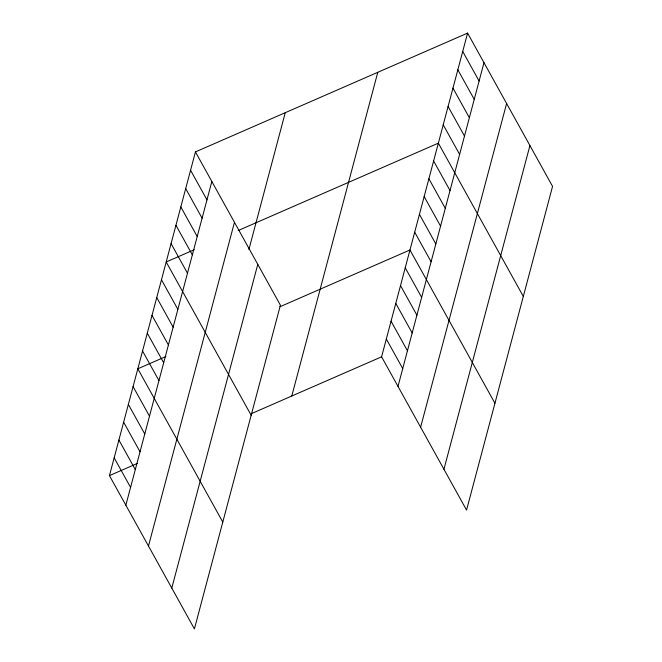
<?xml version="1.0" encoding="UTF-8"?>
<svg xmlns="http://www.w3.org/2000/svg" width="662" height="662" viewBox="0 0 662 662"><rect width="100%" height="100%" fill="white"/><g stroke="black" fill="none" stroke-linecap="round" stroke-linejoin="round"><path stroke-width="0.99" d="M195.439 151.912L280.407 305.19L194.413 628.9L109.445 475.614L195.439 151.912L467.587 33.1L552.555 186.386L466.561 510.088L381.593 356.81L467.587 33.1M125.846 505.205L211.84 181.496M148.478 546.026L234.464 222.316M248.92 249.466L285.248 112.705M171.789 588.079L257.775 264.378M291.785 396.017L377.779 72.307M397.994 386.393L483.988 62.683M420.618 427.213L506.612 103.504M443.937 469.267L529.923 145.566M194.264 249.715L166.203 261.97L251.171 415.256M238.237 230.525L438.352 143.157L523.319 296.444M165.889 356.545L137.828 368.792L222.788 522.078M279.976 306.738L409.968 249.979L494.936 403.266M109.445 475.614L137.514 463.367M251.593 413.56L381.593 356.81M462.713 51.446L479.114 81.029M457.839 69.783L474.24 99.374M452.965 88.129L469.366 117.72M448.091 106.474L464.492 136.058M443.226 124.82L459.627 154.403M433.618 160.965L450.019 190.548M428.893 178.765L445.294 208.356M424.16 196.573L440.561 226.156M419.435 214.372L435.828 243.964M414.702 232.18L431.103 261.763M405.243 267.787L421.644 297.37M400.51 285.587L416.911 315.178M395.785 303.395L412.186 332.978M391.052 321.202L407.453 350.786M386.327 339.002L402.728 368.585M190.565 170.258L206.966 199.841M185.691 188.596L202.092 218.187M180.817 206.941L197.218 236.524M175.951 225.287L192.344 254.87M171.077 243.624L187.478 273.216M161.47 279.778L177.871 309.361M156.745 297.577L173.146 327.169M152.012 315.385L168.413 344.968M147.287 333.185L163.688 362.776M142.553 350.992L158.954 380.576M133.095 386.6L149.496 416.183M128.362 404.399L144.763 433.991M123.637 422.207L140.038 451.79M118.903 440.007L135.305 469.598M114.178 457.814L130.58 487.397"/></g></svg>
